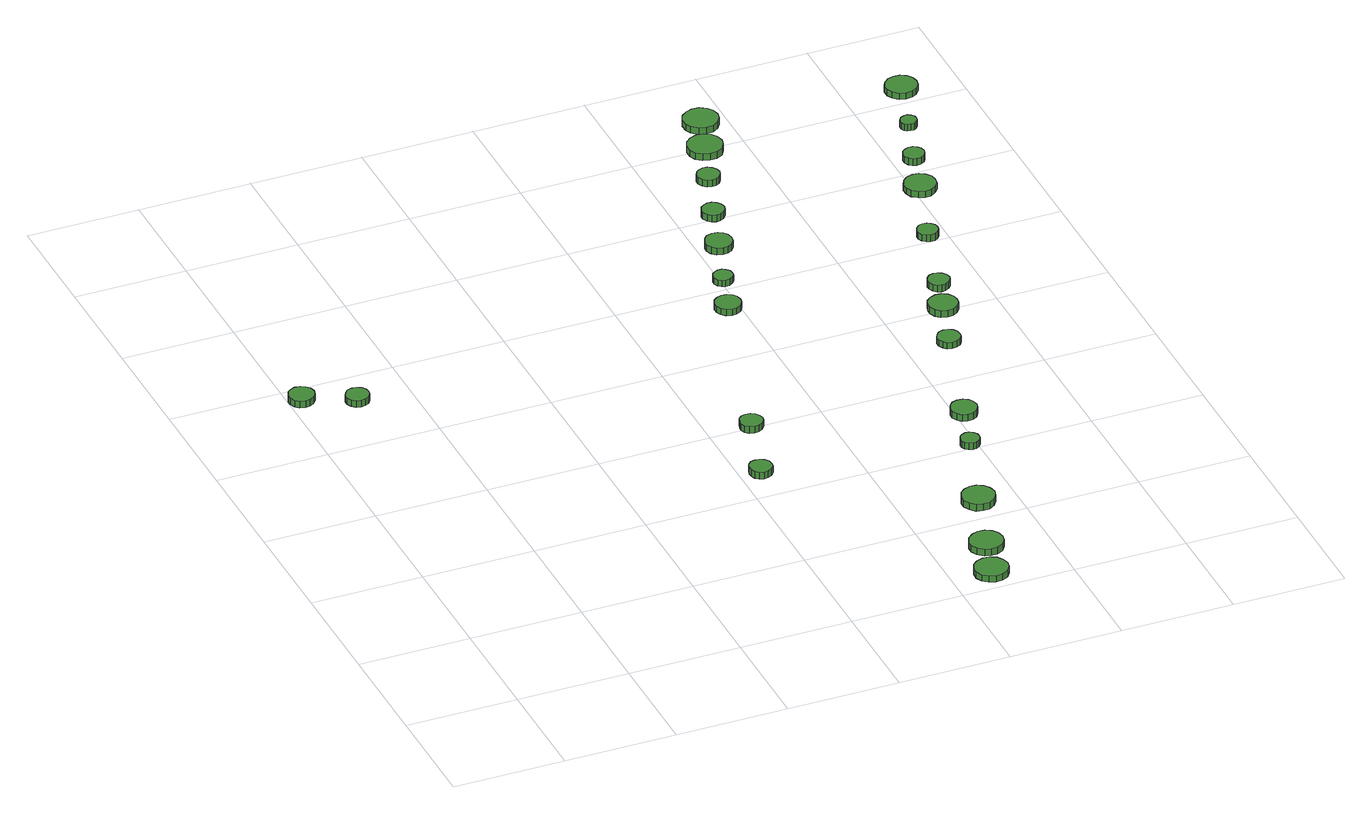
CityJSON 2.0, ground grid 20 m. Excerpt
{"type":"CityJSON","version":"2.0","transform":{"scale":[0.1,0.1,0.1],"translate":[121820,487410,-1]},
"CityObjects":{
"tree1":{"type":"SolitaryVegetationObject","attributes":{"function":"something"},"geometry":[{"type":"MultiSurface","lod":"1","boundaries":[[[0,1,2,3,4,5,6,7,8,9,10,11,12,13,14]],[[15,16,17,18,19,20,21,22,23,24,25,26,27,28,29]],[[0,29,28,1]],[[1,28,27,2]],[[2,27,26,3]],[[3,26,25,4]],[[4,25,24,5]],[[5,24,23,6]],[[6,23,22,7]],[[7,22,21,8]],[[8,21,20,9]],[[9,20,19,10]],[[10,19,18,11]],[[11,18,17,12]],[[12,17,16,13]],[[13,16,15,14]],[[14,15,29,0]]]}]},
"tree2":{"type":"SolitaryVegetationObject","attributes":{"function":"something"},"geometry":[{"type":"MultiSurface","lod":"1","boundaries":[[[30,31,32,33,34,35,36,37,38,39,40,41,42,43,44]],[[45,46,47,48,49,50,51,52,53,54,55,56,57,58,59]],[[30,59,58,31]],[[31,58,57,32]],[[32,57,56,33]],[[33,56,55,34]],[[34,55,54,35]],[[35,54,53,36]],[[36,53,52,37]],[[37,52,51,38]],[[38,51,50,39]],[[39,50,49,40]],[[40,49,48,41]],[[41,48,47,42]],[[42,47,46,43]],[[43,46,45,44]],[[44,45,59,30]]]}]},
"tree3":{"type":"SolitaryVegetationObject","attributes":{"function":"something"},"geometry":[{"type":"MultiSurface","lod":"1","boundaries":[[[60,61,62,63,64,65,66,67,68,69,70,71,72,73,74]],[[75,76,77,78,79,80,81,82,83,84,85,86,87,88,89]],[[60,89,88,61]],[[61,88,87,62]],[[62,87,86,63]],[[63,86,85,64]],[[64,85,84,65]],[[65,84,83,66]],[[66,83,82,67]],[[67,82,81,68]],[[68,81,80,69]],[[69,80,79,70]],[[70,79,78,71]],[[71,78,77,72]],[[72,77,76,73]],[[73,76,75,74]],[[74,75,89,60]]]}]},
"tree4":{"type":"SolitaryVegetationObject","attributes":{"function":"something"},"geometry":[{"type":"MultiSurface","lod":"1","boundaries":[[[90,91,92,93,94,95,96,97,98,99,100,101,102,103,104]],[[105,106,107,108,109,110,111,112,113,114,115,116,117,118,119]],[[90,119,118,91]],[[91,118,117,92]],[[92,117,116,93]],[[93,116,115,94]],[[94,115,114,95]],[[95,114,113,96]],[[96,113,112,97]],[[97,112,111,98]],[[98,111,110,99]],[[99,110,109,100]],[[100,109,108,101]],[[101,108,107,102]],[[102,107,106,103]],[[103,106,105,104]],[[104,105,119,90]]]}]},
"tree5":{"type":"SolitaryVegetationObject","attributes":{"function":"something"},"geometry":[{"type":"MultiSurface","lod":"1","boundaries":[[[120,121,122,123,124,125,126,127,128,129,130,131,132,133,134]],[[135,136,137,138,139,140,141,142,143,144,145,146,147,148,149]],[[120,149,148,121]],[[121,148,147,122]],[[122,147,146,123]],[[123,146,145,124]],[[124,145,144,125]],[[125,144,143,126]],[[126,143,142,127]],[[127,142,141,128]],[[128,141,140,129]],[[129,140,139,130]],[[130,139,138,131]],[[131,138,137,132]],[[132,137,136,133]],[[133,136,135,134]],[[134,135,149,120]]]}]},
"tree6":{"type":"SolitaryVegetationObject","attributes":{"function":"something"},"geometry":[{"type":"MultiSurface","lod":"1","boundaries":[[[150,151,152,153,154,155,156,157,158,159,160,161,162,163,164]],[[165,166,167,168,169,170,171,172,173,174,175,176,177,178,179]],[[150,179,178,151]],[[151,178,177,152]],[[152,177,176,153]],[[153,176,175,154]],[[154,175,174,155]],[[155,174,173,156]],[[156,173,172,157]],[[157,172,171,158]],[[158,171,170,159]],[[159,170,169,160]],[[160,169,168,161]],[[161,168,167,162]],[[162,167,166,163]],[[163,166,165,164]],[[164,165,179,150]]]}]},
"tree7":{"type":"SolitaryVegetationObject","attributes":{"function":"something"},"geometry":[{"type":"MultiSurface","lod":"1","boundaries":[[[180,181,182,183,184,185,186,187,188,189,190,191,192,193,194]],[[195,196,197,198,199,200,201,202,203,204,205,206,207,208,209]],[[180,209,208,181]],[[181,208,207,182]],[[182,207,206,183]],[[183,206,205,184]],[[184,205,204,185]],[[185,204,203,186]],[[186,203,202,187]],[[187,202,201,188]],[[188,201,200,189]],[[189,200,199,190]],[[190,199,198,191]],[[191,198,197,192]],[[192,197,196,193]],[[193,196,195,194]],[[194,195,209,180]]]}]},
"tree8":{"type":"SolitaryVegetationObject","attributes":{"function":"something"},"geometry":[{"type":"MultiSurface","lod":"1","boundaries":[[[210,211,212,213,214,215,216,217,218,219,220,221,222,223,224]],[[225,226,227,228,229,230,231,232,233,234,235,236,237,238,239]],[[210,239,238,211]],[[211,238,237,212]],[[212,237,236,213]],[[213,236,235,214]],[[214,235,234,215]],[[215,234,233,216]],[[216,233,232,217]],[[217,232,231,218]],[[218,231,230,219]],[[219,230,229,220]],[[220,229,228,221]],[[221,228,227,222]],[[222,227,226,223]],[[223,226,225,224]],[[224,225,239,210]]]}]},
"tree9":{"type":"SolitaryVegetationObject","attributes":{"function":"something"},"geometry":[{"type":"MultiSurface","lod":"1","boundaries":[[[240,241,242,243,244,245,246,247,248,249,250,251,252,253,254]],[[255,256,257,258,259,260,261,262,263,264,265,266,267,268,269]],[[240,269,268,241]],[[241,268,267,242]],[[242,267,266,243]],[[243,266,265,244]],[[244,265,264,245]],[[245,264,263,246]],[[246,263,262,247]],[[247,262,261,248]],[[248,261,260,249]],[[249,260,259,250]],[[250,259,258,251]],[[251,258,257,252]],[[252,257,256,253]],[[253,256,255,254]],[[254,255,269,240]]]}]},
"tree10":{"type":"SolitaryVegetationObject","attributes":{"function":"something"},"geometry":[{"type":"MultiSurface","lod":"1","boundaries":[[[270,271,272,273,274,275,276,277,278,279,280,281,282,283,284]],[[285,286,287,288,289,290,291,292,293,294,295,296,297,298,299]],[[270,299,298,271]],[[271,298,297,272]],[[272,297,296,273]],[[273,296,295,274]],[[274,295,294,275]],[[275,294,293,276]],[[276,293,292,277]],[[277,292,291,278]],[[278,291,290,279]],[[279,290,289,280]],[[280,289,288,281]],[[281,288,287,282]],[[282,287,286,283]],[[283,286,285,284]],[[284,285,299,270]]]}]},
"tree11":{"type":"SolitaryVegetationObject","attributes":{"function":"something"},"geometry":[{"type":"MultiSurface","lod":"1","boundaries":[[[300,301,302,303,304,305,306,307,308,309,310,311,312,313,314]],[[315,316,317,318,319,320,321,322,323,324,325,326,327,328,329]],[[300,329,328,301]],[[301,328,327,302]],[[302,327,326,303]],[[303,326,325,304]],[[304,325,324,305]],[[305,324,323,306]],[[306,323,322,307]],[[307,322,321,308]],[[308,321,320,309]],[[309,320,319,310]],[[310,319,318,311]],[[311,318,317,312]],[[312,317,316,313]],[[313,316,315,314]],[[314,315,329,300]]]}]},
"tree12":{"type":"SolitaryVegetationObject","attributes":{"function":"something"},"geometry":[{"type":"MultiSurface","lod":"1","boundaries":[[[330,331,332,333,334,335,336,337,338,339,340,341,342,343,344]],[[345,346,347,348,349,350,351,352,353,354,355,356,357,358,359]],[[330,359,358,331]],[[331,358,357,332]],[[332,357,356,333]],[[333,356,355,334]],[[334,355,354,335]],[[335,354,353,336]],[[336,353,352,337]],[[337,352,351,338]],[[338,351,350,339]],[[339,350,349,340]],[[340,349,348,341]],[[341,348,347,342]],[[342,347,346,343]],[[343,346,345,344]],[[344,345,359,330]]]}]},
"tree13":{"type":"SolitaryVegetationObject","attributes":{"function":"something"},"geometry":[{"type":"MultiSurface","lod":"1","boundaries":[[[360,361,362,363,364,365,366,367,368,369,370,371,372,373,374]],[[375,376,377,378,379,380,381,382,383,384,385,386,387,388,389]],[[360,389,388,361]],[[361,388,387,362]],[[362,387,386,363]],[[363,386,385,364]],[[364,385,384,365]],[[365,384,383,366]],[[366,383,382,367]],[[367,382,381,368]],[[368,381,380,369]],[[369,380,379,370]],[[370,379,378,371]],[[371,378,377,372]],[[372,377,376,373]],[[373,376,375,374]],[[374,375,389,360]]]}]},
"tree14":{"type":"SolitaryVegetationObject","attributes":{"function":"something"},"geometry":[{"type":"MultiSurface","lod":"1","boundaries":[[[390,391,392,393,394,395,396,397,398,399,400,401,402,403,404]],[[405,406,407,408,409,410,411,412,413,414,415,416,417,418,419]],[[390,419,418,391]],[[391,418,417,392]],[[392,417,416,393]],[[393,416,415,394]],[[394,415,414,395]],[[395,414,413,396]],[[396,413,412,397]],[[397,412,411,398]],[[398,411,410,399]],[[399,410,409,400]],[[400,409,408,401]],[[401,408,407,402]],[[402,407,406,403]],[[403,406,405,404]],[[404,405,419,390]]]}]},
"tree15":{"type":"SolitaryVegetationObject","attributes":{"function":"something"},"geometry":[{"type":"MultiSurface","lod":"1","boundaries":[[[420,421,422,423,424,425,426,427,428,429,430,431,432,433,434]],[[435,436,437,438,439,440,441,442,443,444,445,446,447,448,449]],[[420,449,448,421]],[[421,448,447,422]],[[422,447,446,423]],[[423,446,445,424]],[[424,445,444,425]],[[425,444,443,426]],[[426,443,442,427]],[[427,442,441,428]],[[428,441,440,429]],[[429,440,439,430]],[[430,439,438,431]],[[431,438,437,432]],[[432,437,436,433]],[[433,436,435,434]],[[434,435,449,420]]]}]},
"tree16":{"type":"SolitaryVegetationObject","attributes":{"function":"something"},"geometry":[{"type":"MultiSurface","lod":"1","boundaries":[[[450,451,452,453,454,455,456,457,458,459,460,461,462,463,464]],[[465,466,467,468,469,470,471,472,473,474,475,476,477,478,479]],[[450,479,478,451]],[[451,478,477,452]],[[452,477,476,453]],[[453,476,475,454]],[[454,475,474,455]],[[455,474,473,456]],[[456,473,472,457]],[[457,472,471,458]],[[458,471,470,459]],[[459,470,469,460]],[[460,469,468,461]],[[461,468,467,462]],[[462,467,466,463]],[[463,466,465,464]],[[464,465,479,450]]]}]},
"tree17":{"type":"SolitaryVegetationObject","attributes":{"function":"something"},"geometry":[{"type":"MultiSurface","lod":"1","boundaries":[[[480,481,482,483,484,485,486,487,488,489,490,491,492,493,494]],[[495,496,497,498,499,500,501,502,503,504,505,506,507,508,509]],[[480,509,508,481]],[[481,508,507,482]],[[482,507,506,483]],[[483,506,505,484]],[[484,505,504,485]],[[485,504,503,486]],[[486,503,502,487]],[[487,502,501,488]],[[488,501,500,489]],[[489,500,499,490]],[[490,499,498,491]],[[491,498,497,492]],[[492,497,496,493]],[[493,496,495,494]],[[494,495,509,480]]]}]},
"tree18":{"type":"SolitaryVegetationObject","attributes":{"function":"something"},"geometry":[{"type":"MultiSurface","lod":"1","boundaries":[[[510,511,512,513,514,515,516,517,518,519,520,521,522,523,524]],[[525,526,527,528,529,530,531,532,533,534,535,536,537,538,539]],[[510,539,538,511]],[[511,538,537,512]],[[512,537,536,513]],[[513,536,535,514]],[[514,535,534,515]],[[515,534,533,516]],[[516,533,532,517]],[[517,532,531,518]],[[518,531,530,519]],[[519,530,529,520]],[[520,529,528,521]],[[521,528,527,522]],[[522,527,526,523]],[[523,526,525,524]],[[524,525,539,510]]]}]},
"tree19":{"type":"SolitaryVegetationObject","attributes":{"function":"something"},"geometry":[{"type":"MultiSurface","lod":"1","boundaries":[[[540,541,542,543,544,545,546,547,548,549,550,551,552,553,554]],[[555,556,557,558,559,560,561,562,563,564,565,566,567,568,569]],[[540,569,568,541]],[[541,568,567,542]],[[542,567,566,543]],[[543,566,565,544]],[[544,565,564,545]],[[545,564,563,546]],[[546,563,562,547]],[[547,562,561,548]],[[548,561,560,549]],[[549,560,559,550]],[[550,559,558,551]],[[551,558,557,552]],[[552,557,556,553]],[[553,556,555,554]],[[554,555,569,540]]]}]},
"tree20":{"type":"SolitaryVegetationObject","attributes":{"function":"something"},"geometry":[{"type":"MultiSurface","lod":"1","boundaries":[[[570,571,572,573,574,575,576,577,578,579,580,581,582,583,584]],[[585,586,587,588,589,590,591,592,593,594,595,596,597,598,599]],[[570,599,598,571]],[[571,598,597,572]],[[572,597,596,573]],[[573,596,595,574]],[[574,595,594,575]],[[575,594,593,576]],[[576,593,592,577]],[[577,592,591,578]],[[578,591,590,579]],[[579,590,589,580]],[[580,589,588,581]],[[581,588,587,582]],[[582,587,586,583]],[[583,586,585,584]],[[584,585,599,570]]]}]},
"tree21":{"type":"SolitaryVegetationObject","attributes":{"function":"something"},"geometry":[{"type":"MultiSurface","lod":"1","boundaries":[[[600,601,602,603,604,605,606,607,608,609,610,611,612,613,614]],[[615,616,617,618,619,620,621,622,623,624,625,626,627,628,629]],[[600,629,628,601]],[[601,628,627,602]],[[602,627,626,603]],[[603,626,625,604]],[[604,625,624,605]],[[605,624,623,606]],[[606,623,622,607]],[[607,622,621,608]],[[608,621,620,609]],[[609,620,619,610]],[[610,619,618,611]],[[611,618,617,612]],[[612,617,616,613]],[[613,616,615,614]],[[614,615,629,600]]]}]},
"tree22":{"type":"SolitaryVegetationObject","attributes":{"function":"something"},"geometry":[{"type":"MultiSurface","lod":"1","boundaries":[[[630,631,632,633,634,635,636,637,638,639,640,641,642,643,644]],[[645,646,647,648,649,650,651,652,653,654,655,656,657,658,659]],[[630,659,658,631]],[[631,658,657,632]],[[632,657,656,633]],[[633,656,655,634]],[[634,655,654,635]],[[635,654,653,636]],[[636,653,652,637]],[[637,652,651,638]],[[638,651,650,639]],[[639,650,649,640]],[[640,649,648,641]],[[641,648,647,642]],[[642,647,646,643]],[[643,646,645,644]],[[644,645,659,630]]]}]},
"tree23":{"type":"SolitaryVegetationObject","attributes":{"function":"something"},"geometry":[{"type":"MultiSurface","lod":"1","boundaries":[[[660,661,662,663,664,665,666,667,668,669,670,671,672,673,674]],[[675,676,677,678,679,680,681,682,683,684,685,686,687,688,689]],[[660,689,688,661]],[[661,688,687,662]],[[662,687,686,663]],[[663,686,685,664]],[[664,685,684,665]],[[665,684,683,666]],[[666,683,682,667]],[[667,682,681,668]],[[668,681,680,669]],[[669,680,679,670]],[[670,679,678,671]],[[671,678,677,672]],[[672,677,676,673]],[[673,676,675,674]],[[674,675,689,660]]]}]},
"tree24":{"type":"SolitaryVegetationObject","attributes":{"function":"something"},"geometry":[{"type":"MultiSurface","lod":"1","boundaries":[[[690,691,692,693,694,695,696,697,698,699,700,701,702,703,704]],[[705,706,707,708,709,710,711,712,713,714,715,716,717,718,719]],[[690,719,718,691]],[[691,718,717,692]],[[692,717,716,693]],[[693,716,715,694]],[[694,715,714,695]],[[695,714,713,696]],[[696,713,712,697]],[[697,712,711,698]],[[698,711,710,699]],[[699,710,709,700]],[[700,709,708,701]],[[701,708,707,702]],[[702,707,706,703]],[[703,706,705,704]],[[704,705,719,690]]]}]}
},
"vertices":[
[46,968,23],[44,977,23],[38,984,23],[30,989,23],[21,990,23],[12,987,23],[5,981,23],[1,972,23],[1,963,23],[5,954,23],[12,948,23],[21,945,23],[30,946,23],[38,951,23],[44,958,23],[44,958,10],[38,951,10],[30,946,10],[21,945,10],[12,948,10],[5,954,10],[1,963,10],[1,972,10],[5,981,10],[12,987,10],[21,990,10],[30,989,10],[38,984,10],[44,977,10],[46,968,10],
[127,928,25],[126,936,25],[121,943,25],[113,947,25],[105,948,25],[97,946,25],[91,940,25],[87,932,25],[87,924,25],[91,916,25],[97,910,25],[105,908,25],[113,909,25],[121,913,25],[126,920,25],[126,920,12],[121,913,12],[113,909,12],[105,908,12],[97,910,12],[91,916,12],[87,924,12],[87,932,12],[91,940,12],[97,946,12],[105,948,12],[113,947,12],[121,943,12],[126,936,12],[127,928,12],
[655,467,26],[654,475,26],[649,482,26],[641,486,26],[633,487,26],[625,485,26],[619,479,26],[616,471,26],[616,463,26],[619,455,26],[625,450,26],[633,447,26],[641,448,26],[649,452,26],[654,459,26],[654,459,13],[649,452,13],[641,448,13],[633,447,13],[625,450,13],[619,455,13],[616,463,13],[616,471,13],[619,479,13],[625,485,13],[633,487,13],[641,486,13],[649,482,13],[654,475,13],[655,467,13],
[694,597,28],[692,605,28],[687,612,28],[680,616,28],[671,617,28],[663,615,28],[657,609,28],[654,601,28],[654,593,28],[657,585,28],[663,580,28],[671,577,28],[680,578,28],[687,582,28],[692,589,28],[692,589,15],[687,582,15],[680,578,15],[671,577,15],[663,580,15],[657,585,15],[654,593,15],[654,601,15],[657,609,15],[663,615,15],[671,617,15],[680,616,15],[687,612,15],[692,605,15],[694,597,15],
[895,34,30],[892,46,30],[885,56,30],[874,62,30],[862,63,30],[850,59,30],[841,51,30],[836,40,30],[836,28,30],[841,17,30],[850,9,30],[862,5,30],[874,6,30],[885,12,30],[892,22,30],[892,22,18],[885,12,18],[874,6,18],[862,5,18],[850,9,18],[841,17,18],[836,28,18],[836,40,18],[841,51,18],[850,59,18],[862,63,18],[874,62,18],[885,56,18],[892,46,18],[895,34,18],
[920,114,28],[917,126,28],[910,136,28],[899,142,28],[887,143,28],[876,139,28],[866,131,28],[861,120,28],[861,108,28],[866,97,28],[876,88,28],[887,85,28],[899,86,28],[910,92,28],[917,102,28],[917,102,15],[910,92,15],[899,86,15],[887,85,15],[876,88,15],[866,97,15],[861,108,15],[861,120,15],[866,131,15],[876,139,15],[887,143,15],[899,142,15],[910,136,15],[917,126,15],[920,114,15],
[961,245,27],[958,257,27],[951,267,27],[940,273,27],[928,274,27],[917,270,27],[908,262,27],[903,251,27],[903,239,27],[908,228,27],[917,219,27],[928,216,27],[940,217,27],[951,223,27],[958,233,27],[958,233,14],[951,223,14],[940,217,14],[928,216,14],[917,219,14],[908,228,14],[903,239,14],[903,251,14],[908,262,14],[917,270,14],[928,274,14],[940,273,14],[951,267,14],[958,257,14],[961,245,14],
[800,940,27],[798,950,27],[793,957,27],[784,962,27],[775,963,27],[766,960,27],[759,954,27],[755,945,27],[755,935,27],[759,927,27],[766,920,27],[775,917,27],[784,918,27],[793,923,27],[798,931,27],[798,931,15],[793,923,15],[784,918,15],[775,917,15],[766,920,15],[759,927,15],[755,935,15],[755,945,15],[759,954,15],[766,960,15],[775,963,15],[784,962,15],[793,957,15],[798,950,15],[800,940,15],
[1002,407,28],[1001,414,28],[997,419,28],[991,423,28],[984,424,28],[977,421,28],[972,417,28],[969,410,28],[969,404,28],[972,397,28],[977,393,28],[984,390,28],[991,391,28],[997,395,28],[1001,400,28],[1001,400,15],[997,395,15],[991,391,15],[984,390,15],[977,393,15],[972,397,15],[969,404,15],[969,410,15],[972,417,15],[977,421,15],[984,424,15],[991,423,15],[997,419,15],[1001,414,15],[1002,407,15],
[820,1021,25],[819,1028,25],[814,1034,25],[808,1038,25],[801,1038,25],[795,1036,25],[789,1031,25],[786,1025,25],[786,1018,25],[789,1011,25],[795,1007,25],[801,1004,25],[808,1005,25],[814,1009,25],[819,1014,25],[819,1014,13],[814,1009,13],[808,1005,13],[801,1004,13],[795,1007,13],[789,1011,13],[786,1018,13],[786,1025,13],[789,1031,13],[795,1036,13],[801,1038,13],[808,1038,13],[814,1034,13],[819,1028,13],[820,1021,13],
[1033,490,32],[1031,500,32],[1026,508,32],[1017,513,32],[1007,514,32],[998,511,32],[991,504,32],[987,495,32],[987,485,32],[991,477,32],[998,470,32],[1007,467,32],[1017,468,32],[1026,473,32],[1031,481,32],[1031,481,19],[1026,473,19],[1017,468,19],[1007,467,19],[998,470,19],[991,477,19],[987,485,19],[987,495,19],[991,504,19],[998,511,19],[1007,514,19],[1017,513,19],[1026,508,19],[1031,500,19],[1033,490,19],
[860,1118,26],[858,1128,26],[852,1136,26],[844,1141,26],[834,1142,26],[824,1139,26],[817,1132,26],[813,1123,26],[813,1113,26],[817,1104,26],[824,1097,26],[834,1094,26],[844,1095,26],[852,1100,26],[858,1108,26],[858,1108,13],[852,1100,13],[844,1095,13],[834,1094,13],[824,1097,13],[817,1104,13],[813,1113,13],[813,1123,13],[817,1132,13],[824,1139,13],[834,1142,13],[844,1141,13],[852,1136,13],[858,1128,13],[860,1118,13],
[885,1209,26],[883,1217,26],[878,1224,26],[871,1228,26],[863,1229,26],[855,1226,26],[849,1221,26],[845,1213,26],[845,1205,26],[849,1197,26],[855,1192,26],[863,1189,26],[871,1190,26],[878,1194,26],[883,1201,26],[883,1201,13],[878,1194,13],[871,1190,13],[863,1189,13],[855,1192,13],[849,1197,13],[845,1205,13],[845,1213,13],[849,1221,13],[855,1226,13],[863,1229,13],[871,1228,13],[878,1224,13],[883,1217,13],[885,1209,13],
[1091,698,31],[1090,706,31],[1085,713,31],[1077,717,31],[1069,718,31],[1061,716,31],[1055,710,31],[1051,702,31],[1051,694,31],[1055,686,31],[1061,680,31],[1069,678,31],[1077,679,31],[1085,683,31],[1090,690,31],[1090,690,19],[1085,683,19],[1077,679,19],[1069,678,19],[1061,680,19],[1055,686,19],[1051,694,19],[1051,702,19],[1055,710,19],[1061,716,19],[1069,718,19],[1077,717,19],[1085,713,19],[1090,706,19],[1091,698,19],
[919,1309,26],[917,1317,26],[912,1324,26],[905,1328,26],[897,1329,26],[889,1326,26],[883,1321,26],[879,1313,26],[879,1305,26],[883,1297,26],[889,1291,26],[897,1289,26],[905,1290,26],[912,1294,26],[917,1301,26],[917,1301,13],[912,1294,13],[905,1290,13],[897,1289,13],[889,1291,13],[883,1297,13],[879,1305,13],[879,1313,13],[883,1321,13],[889,1326,13],[897,1329,13],[905,1328,13],[912,1324,13],[917,1317,13],[919,1309,13],
[1129,799,28],[1127,810,28],[1121,818,28],[1111,824,28],[1101,825,28],[1090,821,28],[1082,814,28],[1078,804,28],[1078,794,28],[1082,784,28],[1090,777,28],[1101,773,28],[1111,774,28],[1121,780,28],[1127,788,28],[1127,788,15],[1121,780,15],[1111,774,15],[1101,773,15],[1090,777,15],[1082,784,15],[1078,794,15],[1078,804,15],[1082,814,15],[1090,821,15],[1101,825,15],[1111,824,15],[1121,818,15],[1127,810,15],[1129,799,15],
[959,1392,27],[956,1405,27],[949,1415,27],[938,1421,27],[925,1423,27],[913,1419,27],[903,1410,27],[898,1398,27],[898,1386,27],[903,1374,27],[913,1366,27],[925,1362,27],[938,1363,27],[949,1369,27],[956,1380,27],[956,1380,14],[949,1369,14],[938,1363,14],[925,1362,14],[913,1366,14],[903,1374,14],[898,1386,14],[898,1398,14],[903,1410,14],[913,1419,14],[925,1423,14],[938,1421,14],[949,1415,14],[956,1405,14],[959,1392,14],
[1145,869,26],[1143,877,26],[1138,883,26],[1131,887,26],[1123,888,26],[1116,886,26],[1110,880,26],[1107,873,26],[1107,865,26],[1110,858,26],[1116,852,26],[1123,850,26],[1131,851,26],[1138,855,26],[1143,861,26],[1143,861,13],[1138,855,13],[1131,851,13],[1123,850,13],[1116,852,13],[1110,858,13],[1107,865,13],[1107,873,13],[1110,880,13],[1116,886,13],[1123,888,13],[1131,887,13],[1138,883,13],[1143,877,13],[1145,869,13],
[984,1469,26],[981,1481,26],[974,1491,26],[963,1498,26],[950,1499,26],[938,1495,26],[928,1487,26],[923,1475,26],[923,1462,26],[928,1451,26],[938,1442,26],[950,1438,26],[963,1440,26],[974,1446,26],[981,1456,26],[981,1456,13],[974,1446,13],[963,1440,13],[950,1438,13],[938,1442,13],[928,1451,13],[923,1462,13],[923,1475,13],[928,1487,13],[938,1495,13],[950,1499,13],[963,1498,13],[974,1491,13],[981,1481,13],[984,1469,13],
[1186,1016,25],[1185,1023,25],[1180,1029,25],[1174,1033,25],[1166,1034,25],[1159,1032,25],[1153,1026,25],[1150,1019,25],[1150,1012,25],[1153,1005,25],[1159,1000,25],[1166,997,25],[1174,998,25],[1180,1002,25],[1185,1008,25],[1185,1008,12],[1180,1002,12],[1174,998,12],[1166,997,12],[1159,1000,12],[1153,1005,12],[1150,1012,12],[1150,1019,12],[1153,1026,12],[1159,1032,12],[1166,1034,12],[1174,1033,12],[1180,1029,12],[1185,1023,12],[1186,1016,12],
[1238,1148,26],[1236,1159,26],[1229,1168,26],[1219,1174,26],[1208,1175,26],[1197,1172,26],[1188,1164,26],[1183,1153,26],[1183,1142,26],[1188,1131,26],[1197,1124,26],[1208,1120,26],[1219,1121,26],[1229,1127,26],[1236,1136,26],[1236,1136,14],[1229,1127,14],[1219,1121,14],[1208,1120,14],[1197,1124,14],[1188,1131,14],[1183,1142,14],[1183,1153,14],[1188,1164,14],[1197,1172,14],[1208,1175,14],[1219,1174,14],[1229,1168,14],[1236,1159,14],[1238,1148,14],
[1255,1234,26],[1253,1242,26],[1249,1248,26],[1242,1252,26],[1234,1253,26],[1227,1250,26],[1221,1245,26],[1218,1238,26],[1218,1230,26],[1221,1223,26],[1227,1218,26],[1234,1216,26],[1242,1217,26],[1249,1221,26],[1253,1227,26],[1253,1227,13],[1249,1221,13],[1242,1217,13],[1234,1216,13],[1227,1218,13],[1221,1223,13],[1218,1230,13],[1218,1238,13],[1221,1245,13],[1227,1250,13],[1234,1253,13],[1242,1252,13],[1249,1248,13],[1253,1242,13],[1255,1234,13],
[1282,1331,25],[1281,1337,25],[1277,1342,25],[1272,1345,25],[1266,1345,25],[1260,1343,25],[1256,1339,25],[1253,1334,25],[1253,1328,25],[1256,1322,25],[1260,1318,25],[1266,1317,25],[1272,1317,25],[1277,1320,25],[1281,1325,25],[1281,1325,12],[1277,1320,12],[1272,1317,12],[1266,1317,12],[1260,1318,12],[1256,1322,12],[1253,1328,12],[1253,1334,12],[1256,1339,12],[1260,1343,12],[1266,1345,12],[1272,1345,12],[1277,1342,12],[1281,1337,12],[1282,1331,12],
[1325,1432,26],[1323,1443,26],[1316,1453,26],[1306,1458,26],[1295,1459,26],[1284,1456,26],[1275,1448,26],[1270,1438,26],[1270,1426,26],[1275,1416,26],[1284,1408,26],[1295,1404,26],[1306,1406,26],[1316,1411,26],[1323,1421,26],[1323,1421,14],[1316,1411,14],[1306,1406,14],[1295,1404,14],[1284,1408,14],[1275,1416,14],[1270,1426,14],[1270,1438,14],[1275,1448,14],[1284,1456,14],[1295,1459,14],[1306,1458,14],[1316,1453,14],[1323,1443,14],[1325,1432,14]
]}
